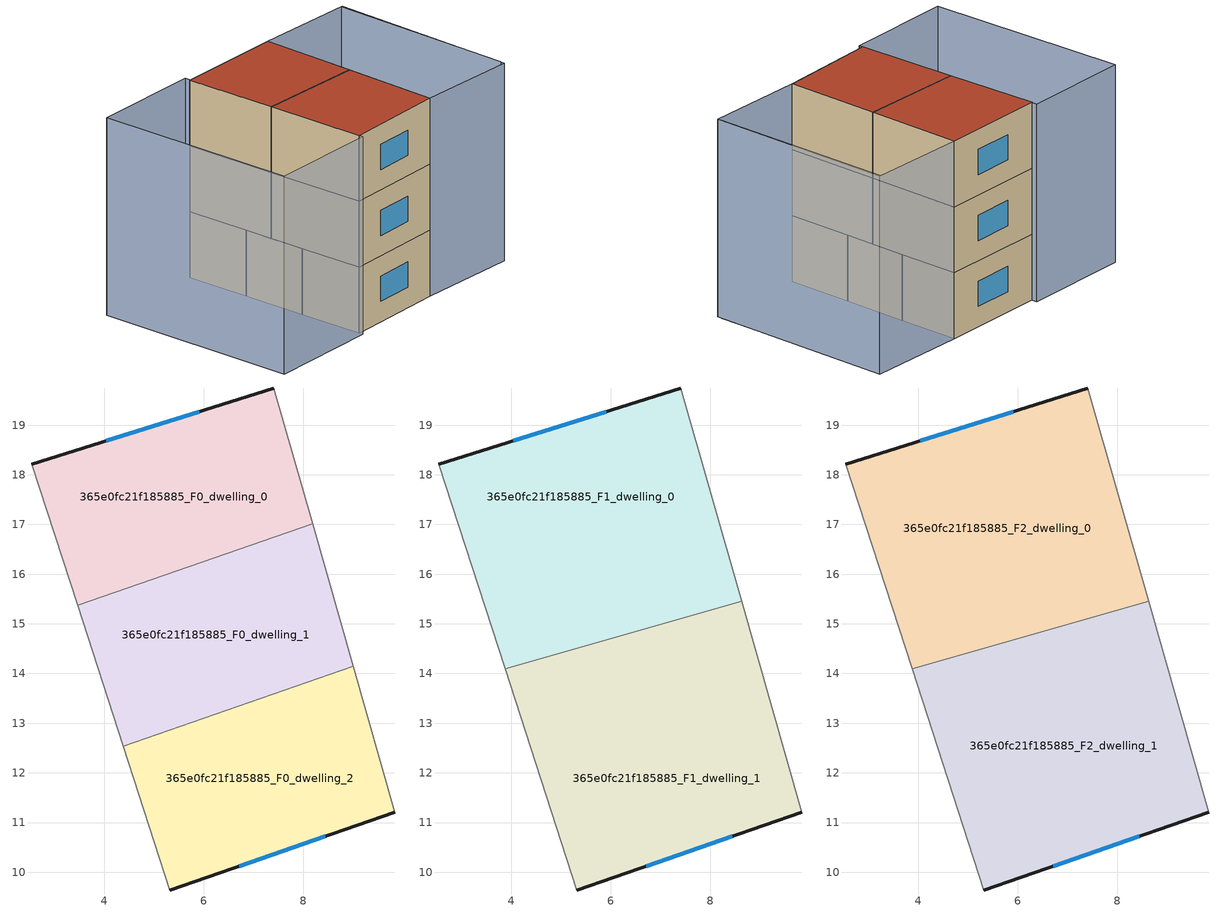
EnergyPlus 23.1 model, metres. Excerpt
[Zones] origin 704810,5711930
365e0fc21f185885_F0_dwelling_0
 floor ground (EU_floor_Construction): 7.41,19.75 8.19,17.01 3.46,15.37 2.53,18.21 z0
 wall outside (EU_wall_Construction): 7.41,19.75 2.53,18.21 z0:3
 wall adiabatic (EU_wall_Construction): 8.19,17.01 7.41,19.75 / 2.53,18.21 3.46,15.37 z0:3
 wall to 365e0fc21f185885_F0_dwelling_1 (EU_wall_Construction): 3.46,15.37 8.19,17.01 z0:3
 window (EU_Window_Construction): 5.9,19.27 4.04,18.69 z0.93:2.07
365e0fc21f185885_F0_dwelling_1
 floor ground (EU_floor_Construction): 8.19,17.01 9.01,14.14 4.38,12.54 3.46,15.37 z0
 wall adiabatic (EU_wall_Construction): 9.01,14.14 8.19,17.01 / 3.46,15.37 4.38,12.54 z0:3
 wall to 365e0fc21f185885_F0_dwelling_2 (EU_wall_Construction): 4.38,12.54 9.01,14.14 z0:3
365e0fc21f185885_F0_dwelling_2
 floor ground (EU_floor_Construction): 9.01,14.14 9.85,11.21 5.32,9.64 4.38,12.54 z0
 wall outside (EU_wall_Construction): 5.32,9.64 9.85,11.21 z0:3
 wall adiabatic (EU_wall_Construction): 9.85,11.21 9.01,14.14 / 4.38,12.54 5.32,9.64 z0:3
 window (EU_Window_Construction): 6.72,10.12 8.45,10.72 z0.93:2.07
365e0fc21f185885_F1_dwelling_0
 floor to 365e0fc21f185885_F0_dwelling_0 (EU_floor_Construction): 7.41,19.75 8.19,17.01 3.46,15.37 2.53,18.21 z3
 floor to 365e0fc21f185885_F0_dwelling_1 (EU_floor_Construction): 8.19,17.01 8.64,15.45 3.87,14.09 3.46,15.37 z3
 wall outside (EU_wall_Construction): 7.41,19.75 2.53,18.21 z3:6
 wall adiabatic (EU_wall_Construction): 8.64,15.45 7.41,19.75 / 2.53,18.21 3.87,14.09 z3:6
 wall to 365e0fc21f185885_F1_dwelling_1 (EU_wall_Construction): 3.87,14.09 8.64,15.45 z3:6
 window (EU_Window_Construction): 5.9,19.27 4.04,18.69 z3.93:5.07
365e0fc21f185885_F1_dwelling_1
 floor to 365e0fc21f185885_F0_dwelling_1 (EU_floor_Construction): 8.64,15.45 9.01,14.14 4.38,12.54 3.87,14.09 z3
 floor to 365e0fc21f185885_F0_dwelling_2 (EU_floor_Construction): 9.01,14.14 9.85,11.21 5.32,9.64 4.38,12.54 z3
 wall outside (EU_wall_Construction): 5.32,9.64 9.85,11.21 z3:6
 wall adiabatic (EU_wall_Construction): 3.87,14.09 5.32,9.64 / 9.85,11.21 8.64,15.45 z3:6
 window (EU_Window_Construction): 6.72,10.12 8.45,10.72 z3.93:5.07
365e0fc21f185885_F2_dwelling_0
 floor to 365e0fc21f185885_F1_dwelling_0 (EU_floor_Construction): 7.41,19.75 8.64,15.45 3.87,14.09 2.53,18.21 z6
 wall outside (EU_wall_Construction): 7.41,19.75 2.53,18.21 z6:9
 wall adiabatic (EU_wall_Construction): 8.64,15.45 7.41,19.75 / 2.53,18.21 3.87,14.09 z6:9
 wall to 365e0fc21f185885_F2_dwelling_1 (EU_wall_Construction): 3.87,14.09 8.64,15.45 z6:9
 window (EU_Window_Construction): 5.9,19.27 4.04,18.69 z6.93:8.07
 roof outside (EU_roof_Construction): 8.64,15.45 7.41,19.75 2.53,18.21 3.87,14.09 z9
365e0fc21f185885_F2_dwelling_1
 floor to 365e0fc21f185885_F1_dwelling_1 (EU_floor_Construction): 8.64,15.45 9.85,11.21 5.32,9.64 3.87,14.09 z6
 wall outside (EU_wall_Construction): 5.32,9.64 9.85,11.21 z6:9
 wall adiabatic (EU_wall_Construction): 3.87,14.09 5.32,9.64 / 9.85,11.21 8.64,15.45 z6:9
 window (EU_Window_Construction): 6.72,10.12 8.45,10.72 z6.93:8.07
 roof outside (EU_roof_Construction): 9.85,11.21 8.64,15.45 3.87,14.09 5.32,9.64 z9
shading: 14.35,12.68 11.88,21.03 / 0.44,7.89 -2.45,16.91 / -2.45,16.91 2.48,18.49 / 2.48,18.49 5.37,9.47 / 5.37,9.47 0.44,7.89 / 7.4,19.74 11.95,21.05 / 11.95,21.05 14.4,12.51 / 14.4,12.51 9.85,11.2 / 9.85,11.2 7.4,19.74 z0:9
[Building]
EU S2 Campaign: North Axis=0; Terrain=City; Solar Distribution=FullExterior
[Site:Location]
London: Latitude=51.5; Longitude=-0.5; Time Zone=0; Elevation=25
[SizingPeriod:WeatherFileDays]
AnnualSizingPeriod: Begin Month=1; Begin Day of Month=1; End Month=12; End Day of Month=31; Day of Week for Start Day=Monday; Use Weather File Daylight Saving Period=No; Use Weather File Rain and Snow Indicators=No
[MATERIAL]
EU_InternalMass_Material: Roughness=MediumRough; Thickness=0.1; Conductivity=1; Density=1800; Specific Heat=900; Thermal Absorptance=0.9; Solar Absorptance=0.7; Visible Absorptance=0.7
[MATERIAL:NOMASS] Roughness=MediumRough; Thermal Absorptance=0.9; Solar Absorptance=0.7; Visible Absorptance=0.7
Name | Thermal Resistance
EU_wall_NoMass | 0.53138
EU_roof_NoMass | 2.54466
EU_floor_NoMass | 1.96308
[WINDOWMATERIAL:SIMPLEGLAZINGSYSTEM]
EU_Window_SimpleGlazing: UFactor=4.07112; Solar Heat Gain Coefficient=0.85; Visible Transmittance=0.85
[CONSTRUCTION]
EU_wall_Construction: EU_wall_NoMass
EU_roof_Construction: EU_roof_NoMass
EU_floor_Construction: EU_floor_NoMass
EU_InternalMass_Construction: EU_InternalMass_Material
EU_Window_Construction: EU_Window_SimpleGlazing
[ZONE] Type=1; Multiplier=1; Ceiling Height=autocalculate; Floor Area=autocalculate; Part of Total Floor Area=Yes
Name | Volume
365e0fc21f185885_F0_dwelling_0 | 44.3013
365e0fc21f185885_F1_dwelling_0; 365e0fc21f185885_F2_dwelling_0 | 66.4373
365e0fc21f185885_F0_dwelling_1 | 44.2969
365e0fc21f185885_F1_dwelling_1; 365e0fc21f185885_F2_dwelling_1 | 66.4417
365e0fc21f185885_F0_dwelling_2 | 44.2991
[INTERNALMASS] Construction=EU_InternalMass_Construction
Name | Zone or ZoneList | Surface Area
365e0fc21f185885_F0_dwelling_0_EU_InternalMass | 365e0fc21f185885_F0_dwelling_0 | 14.767
365e0fc21f185885_F0_dwelling_1_EU_InternalMass | 365e0fc21f185885_F0_dwelling_1 | 14.7655
365e0fc21f185885_F0_dwelling_2_EU_InternalMass | 365e0fc21f185885_F0_dwelling_2 | 14.7664
365e0fc21f185885_F1_dwelling_0_EU_InternalMass | 365e0fc21f185885_F1_dwelling_0 | 22.1471
365e0fc21f185885_F1_dwelling_1_EU_InternalMass | 365e0fc21f185885_F1_dwelling_1 | 22.146
365e0fc21f185885_F2_dwelling_0_EU_InternalMass | 365e0fc21f185885_F2_dwelling_0 | 22.1471
365e0fc21f185885_F2_dwelling_1_EU_InternalMass | 365e0fc21f185885_F2_dwelling_1 | 22.146
[OTHEREQUIPMENT] Fuel Type=Electricity; Design Level Calculation Method=Watts/Area; Power per Zone Floor Area=1; Fraction Latent=0; Fraction Radiant=0; Fraction Lost=0; Carbon Dioxide Generation Rate=0; EndUse Subcategory=EU_Step8_InternalGains
Name | Zone or ZoneList or Space or SpaceList | Schedule
EU_Step8_InternalGain_365e0fc21f185885_F0_dwelling_0_f000 | 365e0fc21f185885_F0_dwelling_0 | EU_Step8_GainSchedule_365e0fc21f185885_F0_dwelling_0_f000
EU_Step8_InternalGain_365e0fc21f185885_F0_dwelling_1_f000 | 365e0fc21f185885_F0_dwelling_1 | EU_Step8_GainSchedule_365e0fc21f185885_F0_dwelling_1_f000
EU_Step8_InternalGain_365e0fc21f185885_F0_dwelling_2_f000 | 365e0fc21f185885_F0_dwelling_2 | EU_Step8_GainSchedule_365e0fc21f185885_F0_dwelling_2_f000
EU_Step8_InternalGain_365e0fc21f185885_F1_dwelling_0_f000 | 365e0fc21f185885_F1_dwelling_0 | EU_Step8_GainSchedule_365e0fc21f185885_F1_dwelling_0_f000
EU_Step8_InternalGain_365e0fc21f185885_F1_dwelling_1_f000 | 365e0fc21f185885_F1_dwelling_1 | EU_Step8_GainSchedule_365e0fc21f185885_F1_dwelling_1_f000
EU_Step8_InternalGain_365e0fc21f185885_F2_dwelling_0_f000 | 365e0fc21f185885_F2_dwelling_0 | EU_Step8_GainSchedule_365e0fc21f185885_F2_dwelling_0_f000
EU_Step8_InternalGain_365e0fc21f185885_F2_dwelling_1_f000 | 365e0fc21f185885_F2_dwelling_1 | EU_Step8_GainSchedule_365e0fc21f185885_F2_dwelling_1_f000
[ZONEVENTILATION:DESIGNFLOWRATE] Schedule=EU_AlwaysOn; Design Flow Rate Calculation Method=AirChanges/Hour; Air Changes per Hour=0.463094; Ventilation Type=Natural; Fan Pressure Rise=0; Fan Total Efficiency=1; Constant Term Coefficient=1; Temperature Term Coefficient=0; Velocity Term Coefficient=0; Velocity Squared Term Coefficient=0; Minimum Indoor Temperature=-100; Maximum Indoor Temperature=100; Delta Temperature=-100; Minimum Outdoor Temperature=-100; Maximum Outdoor Temperature=100; Maximum Wind Speed=40
Name | Zone or ZoneList or Space or SpaceList
EU_ConstantAir_365e0fc21f185885_F0_dwelling_0 | 365e0fc21f185885_F0_dwelling_0
EU_ConstantAir_365e0fc21f185885_F0_dwelling_1 | 365e0fc21f185885_F0_dwelling_1
EU_ConstantAir_365e0fc21f185885_F0_dwelling_2 | 365e0fc21f185885_F0_dwelling_2
EU_ConstantAir_365e0fc21f185885_F1_dwelling_0 | 365e0fc21f185885_F1_dwelling_0
EU_ConstantAir_365e0fc21f185885_F1_dwelling_1 | 365e0fc21f185885_F1_dwelling_1
EU_ConstantAir_365e0fc21f185885_F2_dwelling_0 | 365e0fc21f185885_F2_dwelling_0
EU_ConstantAir_365e0fc21f185885_F2_dwelling_1 | 365e0fc21f185885_F2_dwelling_1
[HVACTEMPLATE:THERMOSTAT] Constant Heating Setpoint=20; Constant Cooling Setpoint=50
EU_HeatOnly_365e0fc21f185885_F0_dwelling_0; EU_HeatOnly_365e0fc21f185885_F0_dwelling_1; EU_HeatOnly_365e0fc21f185885_F0_dwelling_2; EU_HeatOnly_365e0fc21f185885_F1_dwelling_0; EU_HeatOnly_365e0fc21f185885_F1_dwelling_1; EU_HeatOnly_365e0fc21f185885_F2_dwelling_0; EU_HeatOnly_365e0fc21f185885_F2_dwelling_1
[HVACTEMPLATE:ZONE:IDEALLOADSAIRSYSTEM] System Availability Schedule=EU_AlwaysOn; Maximum Heating Supply Air Temperature=50; Minimum Cooling Supply Air Temperature=13; Maximum Heating Supply Air Humidity Ratio=0.0156; Minimum Cooling Supply Air Humidity Ratio=0.0077; Heating Limit=NoLimit; Cooling Limit=NoLimit; Heating Availability Schedule=EU_AlwaysOn; Cooling Availability Schedule=EU_CoolingOff; Dehumidification Control Type=ConstantSensibleHeatRatio; Cooling Sensible Heat Ratio=0.7; Dehumidification Setpoint=60; Humidification Control Type=None; Humidification Setpoint=30; Outdoor Air Method=None; Outdoor Air Flow Rate per Person=0.00944; Outdoor Air Flow Rate per Zone Floor Area=0; Outdoor Air Flow Rate per Zone=0; Demand Controlled Ventilation Type=None; Outdoor Air Economizer Type=NoEconomizer; Heat Recovery Type=None; Sensible Heat Recovery Effectiveness=0.7; Latent Heat Recovery Effectiveness=0.65
Name | Template Thermostat
365e0fc21f185885_F0_dwelling_0 | EU_HeatOnly_365e0fc21f185885_F0_dwelling_0
365e0fc21f185885_F0_dwelling_1 | EU_HeatOnly_365e0fc21f185885_F0_dwelling_1
365e0fc21f185885_F0_dwelling_2 | EU_HeatOnly_365e0fc21f185885_F0_dwelling_2
365e0fc21f185885_F1_dwelling_0 | EU_HeatOnly_365e0fc21f185885_F1_dwelling_0
365e0fc21f185885_F1_dwelling_1 | EU_HeatOnly_365e0fc21f185885_F1_dwelling_1
365e0fc21f185885_F2_dwelling_0 | EU_HeatOnly_365e0fc21f185885_F2_dwelling_0
365e0fc21f185885_F2_dwelling_1 | EU_HeatOnly_365e0fc21f185885_F2_dwelling_1
[SIZING:ZONE] Zone Cooling Design Supply Air Temperature Input Method=SupplyAirTemperature; Zone Cooling Design Supply Air Temperature=13; Zone Heating Design Supply Air Temperature Input Method=SupplyAirTemperature; Zone Heating Design Supply Air Temperature=50; Zone Cooling Design Supply Air Humidity Ratio=0.008; Zone Heating Design Supply Air Humidity Ratio=0.008; Cooling Design Air Flow Method=DesignDay; Cooling Design Air Flow Rate=0; Cooling Minimum Air Flow per Zone Floor Area=0.000762; Cooling Minimum Air Flow=0; Cooling Minimum Air Flow Fraction=0.2; Heating Design Air Flow Method=DesignDay; Heating Design Air Flow Rate=0; Heating Maximum Air Flow per Zone Floor Area=0.002032; Heating Maximum Air Flow=0.141576; Heating Maximum Air Flow Fraction=0.3; Account for Dedicated Outdoor Air System=No; Dedicated Outdoor Air System Control Strategy=NeutralSupplyAir; Dedicated Outdoor Air Low Setpoint Temperature for Design=autosize; Dedicated Outdoor Air High Setpoint Temperature for Design=autosize; Zone Load Sizing Method=Sensible Load Only No Latent Load; Zone Latent Cooling Design Supply Air Humidity Ratio Input Method=HumidityRatioDifference; Zone Cooling Design Supply Air Humidity Ratio Difference=0.005; Zone Latent Heating Design Supply Air Humidity Ratio Input Method=HumidityRatioDifference; Zone Humidification Design Supply Air Humidity Ratio Difference=0.005
365e0fc21f185885_F0_dwelling_0; 365e0fc21f185885_F0_dwelling_1; 365e0fc21f185885_F0_dwelling_2; 365e0fc21f185885_F1_dwelling_0; 365e0fc21f185885_F1_dwelling_1; 365e0fc21f185885_F2_dwelling_0; 365e0fc21f185885_F2_dwelling_1
[SCHEDULE:CONSTANT]
Name | Hourly Value
EU_AlwaysOn | 1
EU_CoolingOff | 0
[SCHEDULE:FILE] Column Number=1; Rows to Skip at Top=0; Number of Hours of Data=8760; Column Separator=Comma; Interpolate to Timestep=No; Minutes per Item=60; Adjust Schedule for Daylight Savings=Yes
Name | File
EU_Step8_GainSchedule_365e0fc21f185885_F0_dwelling_0_f000 | ../../schedules/365e0fc21f185885/365e0fc21f185885_F0_dwelling_0_f000_gain.csv
EU_Step8_GainSchedule_365e0fc21f185885_F0_dwelling_1_f000 | ../../schedules/365e0fc21f185885/365e0fc21f185885_F0_dwelling_1_f000_gain.csv
EU_Step8_GainSchedule_365e0fc21f185885_F0_dwelling_2_f000 | ../../schedules/365e0fc21f185885/365e0fc21f185885_F0_dwelling_2_f000_gain.csv
EU_Step8_GainSchedule_365e0fc21f185885_F1_dwelling_0_f000 | ../../schedules/365e0fc21f185885/365e0fc21f185885_F1_dwelling_0_f000_gain.csv
EU_Step8_GainSchedule_365e0fc21f185885_F1_dwelling_1_f000 | ../../schedules/365e0fc21f185885/365e0fc21f185885_F1_dwelling_1_f000_gain.csv
EU_Step8_GainSchedule_365e0fc21f185885_F2_dwelling_0_f000 | ../../schedules/365e0fc21f185885/365e0fc21f185885_F2_dwelling_0_f000_gain.csv
EU_Step8_GainSchedule_365e0fc21f185885_F2_dwelling_1_f000 | ../../schedules/365e0fc21f185885/365e0fc21f185885_F2_dwelling_1_f000_gain.csv
